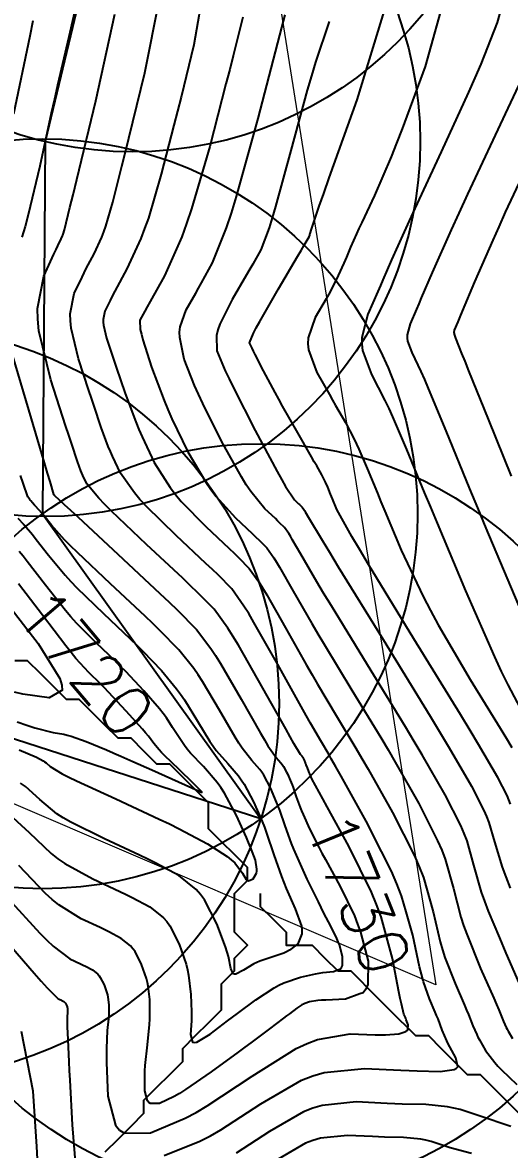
# Model space of a CAD drawing. Header units: metres. Extents: x 837117 to 838477, y 1189012 to 1191015.
# Drawn here: x 838077.5 to 838115.2, y 1190029.3 to 1190116.5 of the extents above; entities that cross this region are included whole.
import ezdxf

# ---------------------------------------------------------------- set-up
doc = ezdxf.new("R2010")
doc.units = ezdxf.units.M
doc.header["$LTSCALE"] = 0.3
for name, color, linetype in [('CIRCULOS', 60, 'Continuous'), ('COTAS 10', 1, 'Continuous'), ('COTAS INT', 252, 'Continuous'), ('LINEA_DE_CEROS', 61, 'Continuous')]:
    doc.layers.add(name, color=color, linetype=linetype)
doc.layers.add('DRENAJE', color=5, linetype='Continuous', lineweight=25)
doc.layers.add('Linea_Tendencia', color=51, linetype='Continuous', lineweight=20)
doc.styles.get("Standard").update_dxf_attribs({"font": 'simplex.shx'})

msp = doc.modelspace()

# ---------------------------------------------------------------- linework, layer by layer
at = {"layer": 'CIRCULOS'}
for centre in [(838086.023, 1190135.482), (838079.276, 1190107.277), (838079.07, 1190078.492), (838068.362, 1190063.832), (838095.957, 1190054.916)]:
    msp.add_circle(centre, 29, dxfattribs=at)
at = {"layer": 'COTAS 10'}
for points, elevation in [([(838076.429, 1190048.733), (838078.859, 1190046.053), (838079.402, 1190045.507), (838079.889, 1190045.044), (838081.179, 1190044.079), (838082.011, 1190043.695), (838082.208, 1190043.599), (838082.392, 1190043.508), (838082.936, 1190043.217), (838083.349, 1190042.884), (838083.45, 1190042.766), (838083.544, 1190042.636), (838083.835, 1190042.076), (838084.043, 1190041.453), (838084.086, 1190041.285), (838084.122, 1190041.118), (838084.196, 1190040.529), (838084.199, 1190039.87), (838084.189, 1190039.66), (838084.174, 1190039.437), (838084.084, 1190038.529), (838084.016, 1190037.15), (838084.016, 1190036.63), (838084.023, 1190036.049), (838084.114, 1190033.454), (838084.707, 1190031.202), (838085.031, 1190030.837), (838085.425, 1190030.585), (838087.422, 1190030.61), (838090.116, 1190031.745), (838090.948, 1190032.192), (838091.818, 1190032.697), (838095.274, 1190035.002), (838098.688, 1190037.136), (838099.531, 1190037.533), (838100.331, 1190037.846), (838102.852, 1190038.278), (838104.788, 1190038.208), (838105.22, 1190038.205), (838105.605, 1190038.21), (838106.62, 1190038.286), (838107.168, 1190038.467), (838107.259, 1190038.538), (838107.325, 1190038.618), (838107.343, 1190038.983), (838107.202, 1190039.367), (838107.166, 1190039.459), (838107.132, 1190039.545), (838107.023, 1190039.806), (838106.827, 1190040.598), (838106.738, 1190041.019), (838106.634, 1190041.528), (838106.135, 1190044.094), (838105.255, 1190047.337), (838104.911, 1190048.272), (838104.524, 1190049.223), (838102.764, 1190052.792), (838101.083, 1190055.826), (838100.746, 1190056.441), (838100.464, 1190056.957), (838099.907, 1190058.003), (838099.734, 1190058.38), (838099.694, 1190058.474), (838099.658, 1190058.563), (838099.556, 1190058.846), (838099.472, 1190059.092), (838099.462, 1190059.122), (838099.448, 1190059.157), (838099.422, 1190059.222), (838099.324, 1190059.447), (838099.217, 1190059.646), (838099.186, 1190059.694), (838099.154, 1190059.74), (838099.032, 1190059.879), (838098.508, 1190060.74), (838098.223, 1190061.24), (838097.877, 1190061.854), (838096.119, 1190065.016), (838094.23, 1190068.326), (838093.8, 1190069.033), (838093.411, 1190069.649), (838092.344, 1190071.118), (838091.055, 1190072.418), (838090.526, 1190072.928), (838089.923, 1190073.503), (838087.123, 1190076.119), (838084.416, 1190078.686), (838083.872, 1190079.229), (838083.417, 1190079.7), (838082.512, 1190080.798), (838082.202, 1190081.444), (838082.121, 1190081.631), (838082.043, 1190081.821), (838081.777, 1190082.536), (838081.307, 1190083.952), (838081.1, 1190084.585), (838080.859, 1190085.322), (838079.709, 1190088.851), (838078.794, 1190092.642), (838078.701, 1190093.544), (838078.678, 1190094.382), (838079.175, 1190096.874), (838079.961, 1190098.579), (838080.119, 1190098.92), (838080.252, 1190099.205), (838080.521, 1190099.761), (838080.621, 1190099.979), (838080.648, 1190100.051), (838080.675, 1190100.127), (838080.768, 1190100.442), (838081.195, 1190102.186), (838081.433, 1190103.163), (838081.722, 1190104.354), (838083.195, 1190110.442), (838084.653, 1190117.129)], 1730), ([(838101.227, 1190116.576), (838100.19, 1190113.411), (838099.875, 1190112.364), (838099.55, 1190111.242), (838098.275, 1190106.576), (838097.097, 1190102.267), (838096.832, 1190101.372), (838096.594, 1190100.605), (838095.954, 1190098.912), (838095.331, 1190097.805), (838095.103, 1190097.409), (838094.852, 1190096.974), (838093.743, 1190095.077), (838092.79, 1190093.157), (838092.636, 1190092.708), (838092.531, 1190092.294), (838092.548, 1190091.095), (838093.206, 1190089.561), (838093.504, 1190088.936), (838093.852, 1190088.224), (838095.529, 1190084.93), (838097.214, 1190081.758), (838097.567, 1190081.124), (838097.871, 1190080.595), (838098.559, 1190079.566), (838098.872, 1190079.273), (838098.94, 1190079.209), (838098.999, 1190079.152), (838099.143, 1190079.006), (838099.272, 1190078.824), (838099.322, 1190078.744), (838099.378, 1190078.651), (838099.629, 1190078.209), (838100.693, 1190076.441), (838101.261, 1190075.513), (838101.947, 1190074.394), (838105.413, 1190068.768), (838109.042, 1190062.852), (838109.831, 1190061.55), (838110.526, 1190060.393), (838112.255, 1190057.431), (838113.205, 1190055.547), (838113.409, 1190055.071), (838113.587, 1190054.615), (838114.013, 1190053.132), (838114.611, 1190051.166), (838114.898, 1190050.406), (838115.236, 1190049.553)], 1740), ([(838115.349, 1190081.411), (838113.555, 1190085.816), (838112.049, 1190089.546), (838111.75, 1190090.287), (838111.502, 1190090.902), (838111.035, 1190092.071), (838110.938, 1190092.376), (838110.924, 1190092.446), (838110.916, 1190092.51), (838110.931, 1190092.691), (838111.203, 1190093.351), (838111.357, 1190093.718), (838111.544, 1190094.163), (838112.502, 1190096.436), (838113.909, 1190099.655), (838114.38, 1190100.698), (838114.886, 1190101.807), (838117.004, 1190106.357)], 1750), ([(838077.119, 1190062.407), (838077.855, 1190062.145), (838078.486, 1190061.932), (838079.891, 1190061.574), (838080.723, 1190061.446), (838080.992, 1190061.378), (838081.279, 1190061.295), (838082.457, 1190060.877), (838084.02, 1190060.229), (838084.549, 1190060.002), (838084.591, 1190059.984), (838085.12, 1190059.754), (838086.048, 1190059.343), (838087.531, 1190058.685), (838091.126, 1190057.071), (838091.242, 1190057.018), (838091.269, 1190057.005), (838091.293, 1190056.994), (838091.361, 1190056.958), (838091.398, 1190056.944), (838091.403, 1190056.947), (838091.405, 1190056.951), (838091.395, 1190056.99), (838091.108, 1190057.287), (838090.937, 1190057.455), (838090.726, 1190057.659), (838089.631, 1190058.707), (838088.509, 1190059.803), (838088.28, 1190060.037), (838088.088, 1190060.242), (838087.69, 1190060.735), (838087.26, 1190061.3), (838087.048, 1190061.55), (838086.795, 1190061.841), (838085.545, 1190063.23), (838084.181, 1190064.695), (838083.858, 1190065.034), (838083.557, 1190065.343), (838082.665, 1190066.217), (838081.662, 1190067.314), (838081.292, 1190067.763), (838080.881, 1190068.276), (838079.06, 1190070.652), (838077.205, 1190073.083)], 1720)]:
    msp.add_lwpolyline(points, dxfattribs=dict(at, elevation=elevation))
at = {"layer": 'COTAS INT'}
for points, elevation in [([(838091.576, 1190119.385), (838090.773, 1190114.752), (838089.783, 1190110.718), (838089.51, 1190109.628), (838089.237, 1190108.55), (838088.258, 1190104.752), (838087.257, 1190101.365), (838086.971, 1190100.546), (838086.682, 1190099.778), (838085.604, 1190097.431), (838084.67, 1190095.708), (838084.47, 1190095.332), (838084.296, 1190095.001), (838083.881, 1190094.172), (838083.752, 1190093.523), (838083.758, 1190093.304), (838083.782, 1190093.069), (838084.02, 1190092.081), (838084.458, 1190090.756), (838084.608, 1190090.308), (838084.771, 1190089.826), (838085.461, 1190087.791), (838086.277, 1190085.595), (838086.518, 1190085.011), (838086.767, 1190084.437), (838087.719, 1190082.451), (838088.935, 1190080.523), (838089.35, 1190079.987), (838089.798, 1190079.449), (838091.697, 1190077.498), (838093.503, 1190075.811), (838093.892, 1190075.44), (838094.233, 1190075.112), (838095.064, 1190074.273), (838095.807, 1190073.225), (838096.094, 1190072.764), (838096.414, 1190072.229), (838097.862, 1190069.679), (838099.483, 1190066.795), (838099.914, 1190066.049), (838100.336, 1190065.326), (838101.792, 1190062.903), (838103.313, 1190060.37), (838103.776, 1190059.576), (838104.256, 1190058.743), (838106.141, 1190055.402), (838107.841, 1190052.032), (838108.205, 1190051.18), (838108.523, 1190050.364), (838109.286, 1190047.709), (838109.825, 1190045.383), (838110.002, 1190044.774), (838110.191, 1190044.18), (838110.972, 1190042.16), (838111.707, 1190040.49), (838111.867, 1190040.117), (838112.007, 1190039.783), (838112.358, 1190038.898), (838112.646, 1190038.218), (838112.748, 1190038.014), (838112.859, 1190037.802), (838113.338, 1190036.979), (838114.038, 1190036.049), (838114.288, 1190035.77), (838114.562, 1190035.483), (838115.755, 1190034.368)], 1734), ([(838115.045, 1190119.463), (838114.222, 1190116.481), (838112.959, 1190113.27), (838112.513, 1190112.221), (838112.024, 1190111.102), (838109.906, 1190106.481), (838107.861, 1190102.112), (838107.418, 1190101.152), (838107.027, 1190100.301), (838106.061, 1190098.127), (838105.402, 1190096.593), (838105.206, 1190096.144), (838105.004, 1190095.685), (838104.224, 1190093.94), (838103.769, 1190092.121), (838103.771, 1190091.615), (838103.829, 1190091.109), (838104.504, 1190089.272), (838105.553, 1190087.26), (838105.848, 1190086.642), (838106.144, 1190085.999), (838107.228, 1190083.46), (838108.593, 1190080.134), (838109.067, 1190078.996), (838109.583, 1190077.763), (838111.789, 1190072.524), (838114.021, 1190067.428), (838114.551, 1190066.285), (838115.044, 1190065.259), (838116.511, 1190062.524)], 1746), ([(838081.825, 1190118.558), (838081.119, 1190115.372), (838080.24, 1190111.633), (838079.995, 1190110.557), (838079.751, 1190109.464), (838078.863, 1190105.372), (838077.969, 1190101.601), (838077.72, 1190100.712), (838077.471, 1190099.889)], 1728), ([(838088.473, 1190028.871), (838091.249, 1190029.988), (838092.052, 1190030.399), (838092.87, 1190030.855), (838095.947, 1190032.867), (838099.11, 1190034.684), (838099.981, 1190035.017), (838100.851, 1190035.276), (838103.978, 1190035.596), (838106.771, 1190035.461), (838107.431, 1190035.433), (838108.041, 1190035.41), (838109.835, 1190035.36), (838110.916, 1190035.508), (838111.076, 1190035.609), (838111.177, 1190035.737), (838111.041, 1190036.414), (838110.559, 1190037.259), (838110.441, 1190037.491), (838110.33, 1190037.723), (838109.988, 1190038.556), (838109.656, 1190039.433), (838109.551, 1190039.692), (838109.441, 1190039.959), (838108.997, 1190040.983), (838108.539, 1190042.305), (838108.509, 1190042.389), (838108.37, 1190042.897), (838108.23, 1190043.456), (838107.711, 1190045.902), (838107.193, 1190047.708), (838106.836, 1190048.947), (838106.471, 1190049.883), (838106.053, 1190050.86), (838105.291, 1190052.373), (838104.103, 1190054.726), (838102.166, 1190058.193), (838101.757, 1190058.919), (838101.404, 1190059.542), (838101.23, 1190059.842), (838100.585, 1190060.948), (838099.799, 1190062.303), (838099.465, 1190062.894), (838099.08, 1190063.579), (838097.273, 1190066.836), (838095.427, 1190070.088), (838095.017, 1190070.771), (838094.653, 1190071.359), (838093.704, 1190072.696), (838092.644, 1190073.765), (838092.209, 1190074.184), (838091.713, 1190074.657), (838089.41, 1190076.808), (838087.107, 1190079.067), (838086.611, 1190079.608), (838086.176, 1190080.112), (838085.116, 1190081.624), (838084.484, 1190082.941), (838084.32, 1190083.321), (838084.16, 1190083.708), (838083.619, 1190085.163), (838083.039, 1190086.889), (838082.854, 1190087.446), (838082.658, 1190088.039), (838081.864, 1190090.466), (838081.288, 1190092.856), (838081.229, 1190093.424), (838081.215, 1190093.952), (838081.528, 1190095.523), (838082.128, 1190096.79), (838082.295, 1190097.126), (838082.461, 1190097.456), (838083.063, 1190098.596), (838083.651, 1190099.879), (838083.81, 1190100.298), (838083.966, 1190100.746), (838084.513, 1190102.597), (838085.216, 1190105.368), (838085.471, 1190106.395), (838085.752, 1190107.536), (838086.984, 1190112.597), (838088.114, 1190118.323)], 1732), ([(838110.281, 1190118.946), (838108.666, 1190113.096), (838106.885, 1190108.274), (838106.446, 1190107.145), (838106.032, 1190106.105), (838104.733, 1190103.096), (838103.756, 1190101.009), (838103.544, 1190100.55), (838103.358, 1190100.144), (838102.896, 1190099.105), (838102.569, 1190098.345), (838102.468, 1190098.114), (838102.362, 1190097.874), (838101.939, 1190096.93), (838101.392, 1190095.822), (838101.207, 1190095.478), (838101.007, 1190095.118), (838100.166, 1190093.683), (838099.616, 1190092.091), (838099.601, 1190091.631), (838099.645, 1190091.164), (838100.296, 1190089.409), (838101.265, 1190087.718), (838101.509, 1190087.291), (838101.742, 1190086.881), (838102.496, 1190085.551), (838103.17, 1190084.267), (838103.353, 1190083.888), (838103.535, 1190083.497), (838104.178, 1190082), (838104.968, 1190080.078), (838105.241, 1190079.42), (838105.539, 1190078.707), (838106.815, 1190075.678), (838108.504, 1190072.086), (838109.063, 1190071.017), (838109.661, 1190069.917), (838112.149, 1190065.678), (838114.461, 1190061.915), (838114.948, 1190061.115), (838115.368, 1190060.42)], 1744), ([(838115.274, 1190056.032), (838115.143, 1190056.368), (838114.993, 1190056.719), (838114.293, 1190058.107), (838112.794, 1190060.654), (838112.141, 1190061.735), (838111.384, 1190062.979), (838107.788, 1190068.833), (838104.277, 1190074.575), (838103.574, 1190075.749), (838102.988, 1190076.743), (838101.841, 1190078.833), (838101.496, 1190079.651), (838101.416, 1190079.843), (838101.342, 1190080.021), (838101.128, 1190080.54), (838100.955, 1190080.945), (838100.906, 1190081.05), (838100.856, 1190081.152), (838100.674, 1190081.499), (838100.277, 1190082.196), (838100.091, 1190082.519), (838099.874, 1190082.899), (838098.816, 1190084.742), (838097.637, 1190086.823), (838097.343, 1190087.353), (838097.063, 1190087.863), (838096.168, 1190089.539), (838095.512, 1190090.815), (838095.381, 1190091.073), (838095.274, 1190091.29), (838095.07, 1190091.727), (838095.38, 1190092.467), (838095.595, 1190092.874), (838095.867, 1190093.369), (838097.317, 1190095.885), (838098.785, 1190098.383), (838099.068, 1190098.865), (838099.298, 1190099.256), (838099.683, 1190099.915), (838099.733, 1190100.047), (838099.752, 1190100.107), (838099.773, 1190100.178), (838099.865, 1190100.515), (838100.471, 1190102.294), (838100.816, 1190103.273), (838101.237, 1190104.462), (838103.398, 1190110.515), (838105.584, 1190117.679)], 1742), ([(838076.86, 1190109.428), (838078.111, 1190115.454), (838078.347, 1190116.642)], 1726), ([(838094.563, 1190116.907), (838093.814, 1190113.9), (838093.549, 1190112.861), (838093.259, 1190111.732), (838092.003, 1190106.907), (838090.602, 1190102.083), (838090.22, 1190100.953), (838089.841, 1190099.914), (838088.496, 1190096.906), (838087.397, 1190094.903), (838087.174, 1190094.497), (838086.985, 1190094.155), (838086.594, 1190093.459), (838086.635, 1190092.734), (838086.718, 1190092.375), (838086.832, 1190091.947), (838087.504, 1190089.83), (838088.468, 1190087.264), (838088.767, 1190086.554), (838089.079, 1190085.843), (838090.323, 1190083.277), (838091.695, 1190080.935), (838092.089, 1190080.366), (838092.489, 1190079.831), (838093.985, 1190078.187), (838095.293, 1190076.965), (838095.575, 1190076.696), (838095.822, 1190076.458), (838096.424, 1190075.851), (838096.962, 1190075.091), (838097.17, 1190074.757), (838097.402, 1190074.37), (838098.451, 1190072.522), (838099.887, 1190070.01), (838100.363, 1190069.203), (838100.873, 1190068.348), (838102.999, 1190064.858), (838105.223, 1190061.197), (838105.794, 1190060.234), (838106.346, 1190059.293), (838108.179, 1190056.078), (838109.629, 1190053.204), (838109.94, 1190052.477), (838110.211, 1190051.781), (838110.862, 1190049.517), (838111.421, 1190047.311), (838111.634, 1190046.652), (838111.873, 1190045.971), (838112.946, 1190043.337), (838113.973, 1190041.022), (838114.182, 1190040.543), (838114.359, 1190040.133), (838114.728, 1190039.239), (838114.926, 1190038.771), (838114.997, 1190038.63), (838115.073, 1190038.484), (838115.404, 1190037.915)], 1736), ([(838116.124, 1190041.812), (838114.92, 1190044.514), (838114.425, 1190045.693), (838113.554, 1190047.762), (838113.266, 1190048.529), (838113.016, 1190049.239), (838112.437, 1190051.324), (838111.899, 1190053.198), (838111.674, 1190053.774), (838111.417, 1190054.376), (838110.217, 1190056.755), (838108.436, 1190059.843), (838107.812, 1190060.892), (838107.132, 1190062.025), (838104.206, 1190066.813), (838101.41, 1190071.371), (838100.812, 1190072.358), (838100.29, 1190073.226), (838099.04, 1190075.366), (838098.39, 1190076.51), (838098.246, 1190076.751), (838098.117, 1190076.958), (838097.783, 1190077.429), (838097.41, 1190077.805), (838097.257, 1190077.953), (838097.083, 1190078.119), (838096.272, 1190078.876), (838095.18, 1190080.213), (838094.828, 1190080.745), (838094.454, 1190081.347), (838092.926, 1190084.103), (838091.466, 1190087.034), (838091.135, 1190087.745), (838090.837, 1190088.413), (838090.026, 1190090.462), (838089.681, 1190092.12), (838089.677, 1190092.541), (838089.712, 1190092.946), (838090.169, 1190094.268), (838090.918, 1190095.565), (838091.139, 1190095.953), (838091.364, 1190096.354), (838092.225, 1190097.909), (838093.311, 1190100.615), (838093.678, 1190101.743), (838094.075, 1190103.034), (838095.748, 1190109.062), (838097.28, 1190114.914), (838097.587, 1190116.094), (838097.844, 1190117.082)], 1738), ([(838116.133, 1190070.86), (838113.392, 1190077.371), (838112.735, 1190078.945), (838112.123, 1190080.42), (838110.278, 1190084.919), (838108.928, 1190088.19), (838108.628, 1190088.89), (838108.36, 1190089.501), (838107.656, 1190090.963), (838107.334, 1190091.84), (838107.306, 1190092.083), (838107.305, 1190092.324), (838107.522, 1190093.193), (838108.022, 1190094.327), (838108.198, 1190094.735), (838108.391, 1190095.185), (838109.226, 1190097.15), (838110.697, 1190100.457), (838111.291, 1190101.754), (838111.966, 1190103.215), (838115.079, 1190109.865), (838118.015, 1190116.098)], 1748), ([(838076.749, 1190090.702), (838077.987, 1190086.546), (838079.208, 1190082.424), (838079.442, 1190081.636), (838079.63, 1190081.003), (838079.931, 1190079.993), (838079.935, 1190079.986), (838079.937, 1190079.985), (838079.938, 1190079.983), (838079.943, 1190079.977), (838079.95, 1190079.97), (838079.951, 1190079.968), (838079.959, 1190079.96), (838079.969, 1190079.949), (838079.972, 1190079.945), (838079.976, 1190079.94), (838079.992, 1190079.919), (838080.755, 1190079.207), (838081.229, 1190078.767), (838081.818, 1190078.222), (838084.896, 1190075.373), (838088.156, 1190072.328), (838088.859, 1190071.658), (838089.476, 1190071.063), (838090.984, 1190069.541), (838092.088, 1190068.088), (838092.45, 1190067.536), (838092.836, 1190066.921), (838094.433, 1190064.16), (838095.919, 1190061.532), (838096.234, 1190061), (838096.508, 1190060.553), (838097.152, 1190059.645), (838097.51, 1190059.234), (838097.604, 1190059.101), (838097.696, 1190058.959), (838097.943, 1190058.502), (838098.012, 1190058.373), (838098.3, 1190057.712), (838098.375, 1190057.521), (838098.448, 1190057.328), (838098.694, 1190056.605), (838098.994, 1190055.773), (838099.1, 1190055.511), (838099.217, 1190055.235), (838099.725, 1190054.127), (838100.436, 1190052.715), (838100.682, 1190052.248), (838100.948, 1190051.749), (838102.085, 1190049.673), (838103.192, 1190047.394), (838103.44, 1190046.767), (838103.662, 1190046.141), (838104.253, 1190043.898), (838104.241, 1190042.09), (838104.084, 1190041.739), (838103.859, 1190041.453), (838103.622, 1190041.368), (838102.491, 1190040.963), (838100.969, 1190040.892), (838100.647, 1190040.87), (838100.368, 1190040.848), (838099.723, 1190040.763), (838099.35, 1190040.631), (838099.244, 1190040.579), (838099.136, 1190040.521), (838098.734, 1190040.258), (838098.161, 1190039.829), (838097.945, 1190039.665), (838097.705, 1190039.483), (838096.629, 1190038.666), (838095.186, 1190037.583), (838094.714, 1190037.234), (838094.21, 1190036.863), (838092.126, 1190035.344), (838090.119, 1190033.959), (838089.663, 1190033.672), (838089.25, 1190033.427), (838088.12, 1190032.891), (838087.428, 1190032.882), (838087.292, 1190032.97), (838087.18, 1190033.096), (838086.974, 1190033.876), (838086.975, 1190035.048), (838086.994, 1190035.421), (838087.02, 1190035.816), (838087.179, 1190037.415), (838087.337, 1190039.01), (838087.362, 1190039.402), (838087.379, 1190039.772), (838087.376, 1190040.929), (838087.244, 1190041.964), (838087.181, 1190042.258), (838087.107, 1190042.554), (838086.74, 1190043.648), (838086.229, 1190044.634), (838086.063, 1190044.861), (838085.887, 1190045.069), (838085.161, 1190045.655), (838084.204, 1190046.165), (838083.881, 1190046.325), (838083.534, 1190046.494), (838082.073, 1190047.168), (838080.344, 1190048.243), (838079.828, 1190048.663), (838079.296, 1190049.136), (838077.239, 1190051.288)], 1728), ([(838076.171, 1190055.562), (838078.049, 1190053.843), (838079.732, 1190052.219), (838080.254, 1190051.819), (838080.799, 1190051.442), (838082.967, 1190050.258), (838085.058, 1190049.292), (838085.554, 1190049.052), (838086.016, 1190048.823), (838087.385, 1190048.092), (838088.424, 1190047.254), (838088.676, 1190046.956), (838088.914, 1190046.631), (838089.645, 1190045.221), (838090.17, 1190043.655), (838090.277, 1190043.231), (838090.367, 1190042.811), (838090.555, 1190041.33), (838090.595, 1190039.969), (838090.593, 1190039.624), (838090.585, 1190039.294), (838090.505, 1190038.221), (838090.669, 1190037.629), (838090.814, 1190037.603), (838091.002, 1190037.637), (838092.042, 1190038.255), (838093.388, 1190039.274), (838093.768, 1190039.56), (838094.152, 1190039.849), (838095.568, 1190040.905), (838096.975, 1190041.825), (838097.352, 1190042.028), (838097.725, 1190042.208), (838099.03, 1190042.67), (838100.193, 1190042.929), (838100.476, 1190042.98), (838100.743, 1190043.023), (838101.566, 1190043.106), (838102.107, 1190043.3), (838102.196, 1190043.413), (838102.259, 1190043.552), (838102.263, 1190044.268), (838102.029, 1190045.156), (838101.941, 1190045.403), (838101.843, 1190045.651), (838101.405, 1190046.553), (838100.813, 1190047.671), (838100.618, 1190048.056), (838100.409, 1190048.473), (838099.544, 1190050.25), (838098.701, 1190052.09), (838098.507, 1190052.548), (838098.329, 1190052.983), (838097.832, 1190054.364), (838097.423, 1190055.565), (838097.302, 1190055.886), (838097.177, 1190056.201), (838096.699, 1190057.299), (838096.176, 1190058.271), (838096.023, 1190058.507), (838095.866, 1190058.729), (838095.271, 1190059.41), (838094.508, 1190060.365), (838094.246, 1190060.759), (838093.961, 1190061.209), (838092.747, 1190063.304), (838091.442, 1190065.516), (838091.099, 1190066.04), (838090.765, 1190066.526), (838089.624, 1190067.963), (838088.152, 1190069.471), (838087.609, 1190070.002), (838087.006, 1190070.582), (838084.339, 1190073.084), (838081.779, 1190075.495), (838081.245, 1190076.016), (838080.786, 1190076.474), (838079.759, 1190077.602), (838079.283, 1190078.226), (838079.172, 1190078.366), (838079.07, 1190078.492), (838078.776, 1190078.829), (838078.56, 1190079.056), (838078.507, 1190079.111), (838078.457, 1190079.164), (838078.303, 1190079.33), (838078.166, 1190079.492), (838078.128, 1190079.543), (838078.089, 1190079.595), (838077.946, 1190079.805), (838077.57, 1190080.867), (838077.383, 1190081.457)], 1726), ([(838077.168, 1190078.143), (838077.592, 1190077.698), (838078.171, 1190077.035), (838078.372, 1190076.787), (838078.59, 1190076.511), (838079.526, 1190075.286), (838080.818, 1190073.741), (838081.261, 1190073.265), (838081.74, 1190072.768), (838083.781, 1190070.795), (838085.856, 1190068.835), (838086.358, 1190068.346), (838086.829, 1190067.879), (838088.264, 1190066.386), (838089.441, 1190064.964), (838089.749, 1190064.543), (838090.048, 1190064.11), (838091.061, 1190062.448), (838092.003, 1190060.887), (838092.257, 1190060.519), (838092.508, 1190060.178), (838093.391, 1190059.176), (838094.223, 1190058.224), (838094.442, 1190057.914), (838094.656, 1190057.584), (838095.387, 1190056.226), (838096.055, 1190054.691), (838096.229, 1190054.25), (838096.398, 1190053.801), (838096.97, 1190052.123), (838097.549, 1190050.434), (838097.724, 1190049.978), (838097.904, 1190049.528), (838098.606, 1190047.948), (838099.09, 1190046.593), (838099.133, 1190046.285), (838099.136, 1190046.007), (838098.818, 1190045.245), (838098.161, 1190044.737), (838097.95, 1190044.619), (838097.727, 1190044.511), (838096.818, 1190044.201), (838095.878, 1190043.898), (838095.636, 1190043.794), (838095.402, 1190043.681), (838094.622, 1190043.198), (838094.029, 1190042.888), (838093.913, 1190042.884), (838093.818, 1190042.916), (838093.647, 1190043.326), (838093.457, 1190044.248), (838093.35, 1190044.603), (838093.22, 1190045), (838092.551, 1190046.794), (838091.599, 1190048.628), (838091.29, 1190049.052), (838090.961, 1190049.438), (838089.61, 1190050.53), (838087.828, 1190051.48), (838087.228, 1190051.778), (838086.581, 1190052.091), (838083.86, 1190053.348), (838081.254, 1190054.64), (838080.68, 1190054.976), (838080.169, 1190055.301), (838078.858, 1190056.398), (838077.76, 1190057.403), (838077.384, 1190057.672)], 1724), ([(838077.28, 1190060.23), (838078.617, 1190059.668), (838079.121, 1190059.4), (838079.239, 1190059.323), (838079.349, 1190059.245), (838079.668, 1190058.952), (838080.606, 1190058.384), (838081.105, 1190058.132), (838081.709, 1190057.839), (838084.754, 1190056.438), (838088.104, 1190054.89), (838088.901, 1190054.505), (838089.64, 1190054.138), (838091.834, 1190052.967), (838093.356, 1190051.982), (838093.671, 1190051.732), (838093.94, 1190051.492), (838094.526, 1190050.708), (838094.829, 1190050.2), (838094.919, 1190050.135), (838095.012, 1190050.102), (838095.368, 1190050.254), (838095.621, 1190050.7), (838095.648, 1190050.852), (838095.657, 1190051.017), (838095.533, 1190051.715), (838095.161, 1190052.716), (838095.013, 1190053.072), (838094.845, 1190053.461), (838094.075, 1190055.152), (838093.135, 1190056.896), (838092.86, 1190057.32), (838092.579, 1190057.718), (838091.511, 1190058.941), (838090.509, 1190059.99), (838090.269, 1190060.278), (838090.046, 1190060.565), (838089.376, 1190061.591), (838089.137, 1190061.961), (838088.654, 1190062.705), (838088.398, 1190063.047), (838088.118, 1190063.403), (838086.904, 1190064.808), (838085.505, 1190066.287), (838085.108, 1190066.69), (838084.707, 1190067.089), (838083.223, 1190068.506), (838081.701, 1190070.041), (838081.276, 1190070.514), (838080.849, 1190071.008), (838079.293, 1190072.969), (838077.898, 1190074.797), (838077.572, 1190075.208), (838077.272, 1190075.577)], 1722), ([(838076.479, 1190071.413), (838078.737, 1190068.457), (838080.407, 1190065.752), (838080.566, 1190065.243), (838080.594, 1190064.839), (838080.516, 1190064.793), (838079.596, 1190064.248), (838077.551, 1190064.54), (838076.919, 1190064.693)], 1718), ([(838075.619, 1190046.178), (838078.422, 1190042.971), (838078.976, 1190042.35), (838079.434, 1190041.845), (838080.286, 1190040.989), (838080.487, 1190040.896), (838080.535, 1190040.872), (838080.58, 1190040.85), (838080.712, 1190040.78), (838080.812, 1190040.699), (838080.836, 1190040.67), (838080.859, 1190040.639), (838080.93, 1190040.503), (838080.98, 1190040.352), (838080.991, 1190040.311), (838080.999, 1190040.271), (838081.017, 1190040.128), (838081.018, 1190039.969), (838081.015, 1190039.918), (838081.012, 1190039.863), (838080.99, 1190039.643), (838080.978, 1190039.221), (838080.98, 1190039.039), (838080.985, 1190038.83), (838081.025, 1190037.839), (838081.111, 1190036.114), (838081.146, 1190035.441), (838081.186, 1190034.683), (838081.37, 1190031.241), (838081.617, 1190028.072)], 1732), ([(838078.685, 1190028.575), (838078.623, 1190029.573), (838078.348, 1190033.854), (838077.456, 1190038.462)], 1734), ([(838115.276, 1190031.121), (838114.903, 1190031.226), (838113.237, 1190031.814), (838111.378, 1190032.422), (838110.883, 1190032.54), (838110.397, 1190032.636), (838108.713, 1190032.803), (838106.895, 1190032.849), (838106.325, 1190032.87), (838105.725, 1190032.894), (838103.317, 1190033.007), (838100.71, 1190032.741), (838099.984, 1190032.525), (838099.257, 1190032.247), (838096.62, 1190030.731), (838094.053, 1190029.053)], 1734), ([(838112.234, 1190029.028), (838110.603, 1190029.463), (838109.114, 1190029.95), (838108.717, 1190030.044), (838108.328, 1190030.122), (838106.979, 1190030.255), (838105.523, 1190030.292), (838105.066, 1190030.309), (838104.586, 1190030.328), (838102.657, 1190030.419), (838100.568, 1190030.205), (838099.987, 1190030.032), (838099.405, 1190029.81), (838097.292, 1190028.596)], 1736)]:
    msp.add_lwpolyline(points, dxfattribs=dict(at, elevation=elevation))
at = {"layer": 'DRENAJE'}
for points in [[(838094.915, 1190050.136, 0), (838094.915, 1190051.135, 0), (838093.915, 1190052.135, 0), (838092.915, 1190053.135, 0), (838091.916, 1190054.134, 0), (838091.916, 1190056.134, 0), (838090.916, 1190057.133, 0), (838089.916, 1190058.133, 0), (838088.917, 1190059.133, 0), (838087.917, 1190059.133, 0), (838086.917, 1190060.132, 0), (838085.918, 1190061.132, 0), (838084.918, 1190061.132, 0), (838083.918, 1190062.132, 0), (838082.919, 1190063.131, 0), (838081.919, 1190064.131, 0), (838080.919, 1190064.131, 0), (838079.92, 1190065.131, 0), (838078.92, 1190066.13, 0), (838077.92, 1190067.13, 0), (838076.921, 1190067.13, 0)], [(838083.918, 1190029.143, 0), (838084.918, 1190030.142, 0), (838085.918, 1190031.142, 0), (838086.917, 1190032.142, 0), (838086.917, 1190033.141, 0), (838087.917, 1190034.141, 0), (838088.917, 1190035.141, 0), (838089.916, 1190036.14, 0), (838089.916, 1190037.14, 0), (838090.916, 1190038.14, 0), (838091.916, 1190039.139, 0), (838092.915, 1190040.139, 0), (838092.915, 1190042.138, 0), (838093.915, 1190043.138, 0), (838093.915, 1190044.138, 0), (838094.915, 1190045.137, 0), (838093.915, 1190046.137, 0), (838093.915, 1190049.136, 0), (838094.915, 1190050.136, 0)], [(838095.914, 1190049.136, 0), (838095.914, 1190048.136, 0), (838096.914, 1190047.137, 0), (838097.914, 1190046.137, 0), (838097.914, 1190045.137, 0), (838099.913, 1190045.137, 0), (838100.913, 1190044.138, 0), (838101.912, 1190043.138, 0), (838102.912, 1190043.138, 0), (838104.911, 1190041.139, 0), (838105.911, 1190040.139, 0), (838107.91, 1190038.14, 0), (838108.91, 1190038.14, 0), (838109.91, 1190037.14, 0), (838110.909, 1190036.14, 0), (838111.909, 1190035.141, 0), (838112.909, 1190035.141, 0), (838113.908, 1190034.141, 0), (838114.908, 1190033.141, 0), (838115.908, 1190032.142, 0), (838116.907, 1190032.142, 0), (838117.907, 1190031.142, 0), (838118.907, 1190031.142, 0), (838120.906, 1190031.142, 0)]]:
    msp.add_polyline3d(points, dxfattribs=at)
at = {"layer": 'LINEA_DE_CEROS'}
msp.add_lwpolyline([(838092.837, 1190304.75), (838096.262, 1190275.953), (838083.789, 1190249.773), (838081.438, 1190220.868), (838088.84, 1190193.225), (838085.101, 1190164.467), (838086.023, 1190135.482), (838079.276, 1190107.277), (838079.07, 1190078.492), (838095.957, 1190054.916), (838068.362, 1190063.832), (838047.476, 1190083.952), (838032.784, 1190109.009), (838005.825, 1190119.695)], dxfattribs=at)
at = {"layer": 'Linea_Tendencia'}
msp.add_lwpolyline([(838041.852, 1190952.651), (838165.343, 1190589.154), (838075.416, 1190256.306), (838109.489, 1190042.064), (837622.868, 1190250.641), (837754.279, 1189827.032), (837723.495, 1189335.311)], dxfattribs=at)

# ---------------------------------------------------------------- texts
at = {"layer": 'COTAS 10', "char_height": 3.8, "attachment_point": 7}
for s, insert, rotation in [('1720', (838076.723, 1190070.737, 1720), 310.2846), ('1730', (838099.306, 1190054.47, 1730), 292.18835)]:
    msp.add_mtext(s, dxfattribs=dict(at, insert=insert, rotation=rotation))

doc.saveas('drawing.dxf')
